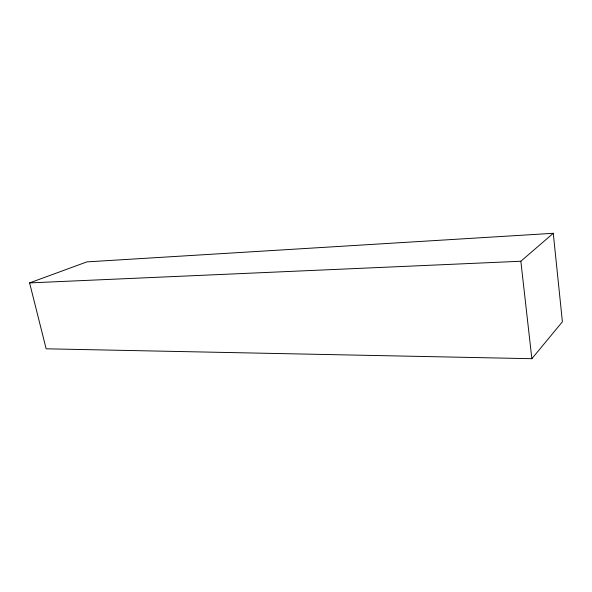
<?xml version="1.0" encoding="UTF-8"?>
<svg xmlns="http://www.w3.org/2000/svg" width="592" height="592" viewBox="0 0 592 592"><rect width="100%" height="100%" fill="white"/><g stroke="black" fill="none" stroke-linecap="round" stroke-linejoin="round"><path stroke-width="0.89" d="M531.86 358.7L562.4 321.796L553.268 233.3L86.943 261.879L29.6 282.902L46.146 348.806L531.86 358.7L520.849 261.25L553.268 233.3M29.6 282.902L520.849 261.25"/></g></svg>
